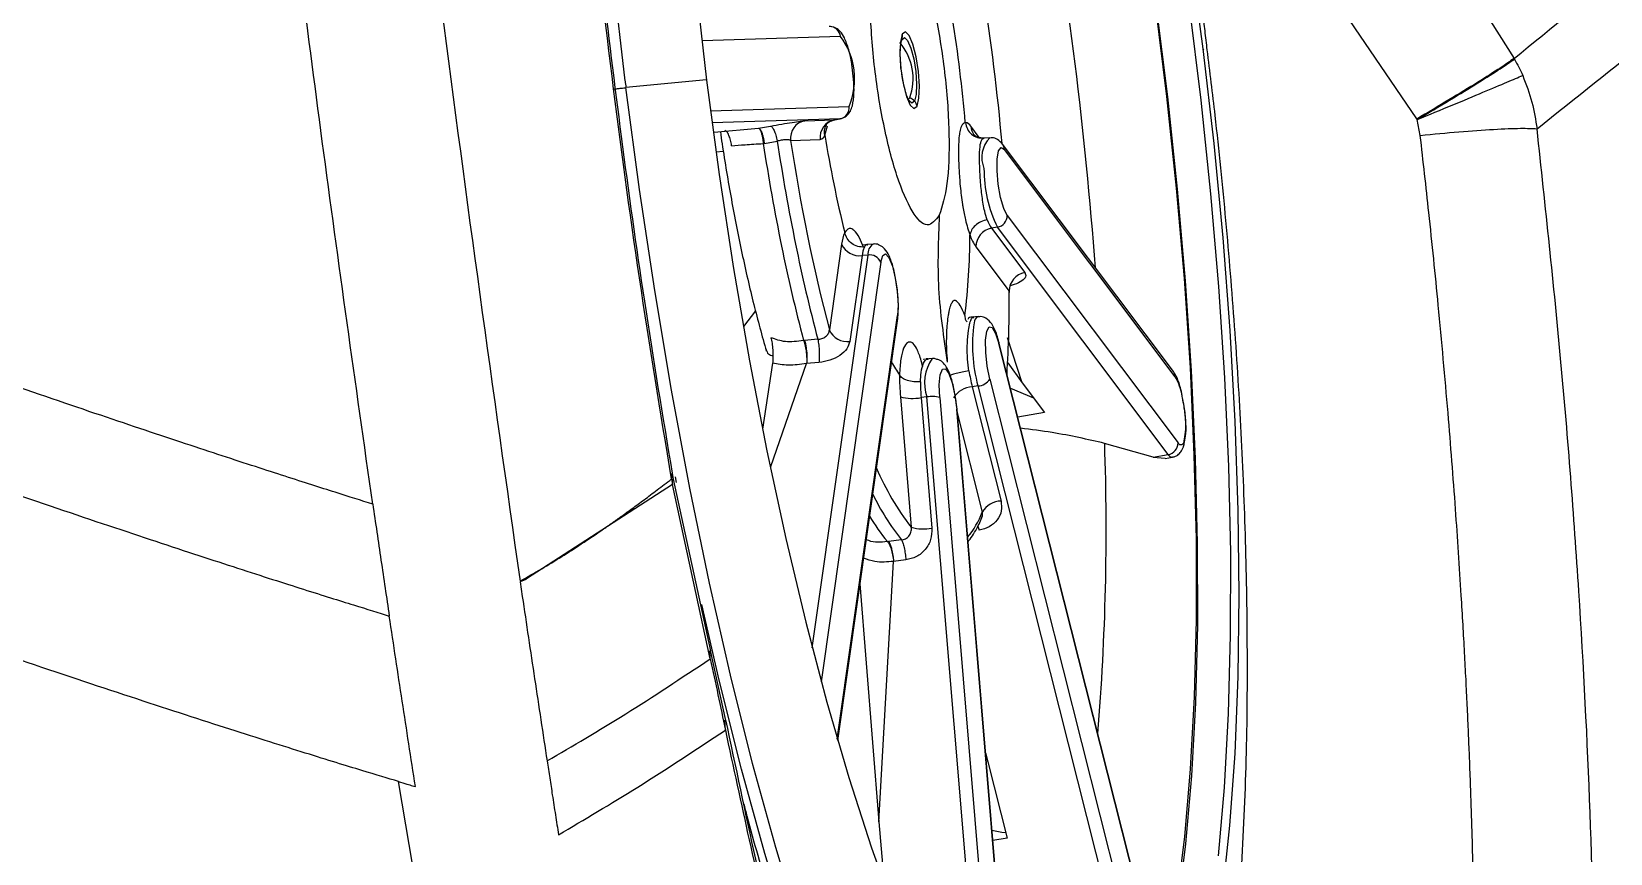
# Model space of a CAD drawing. Extents: x 943 to 1030, y 781 to 934.
# Drawn here: x 951.505 to 954.291, y 839.121 to 840.572 of the extents above; entities that cross this region are included whole.
import ezdxf

# ---------------------------------------------------------------- set-up
doc = ezdxf.new("R2010")
doc.units = 0
doc.header["$MEASUREMENT"] = 0
doc.layers.add('1', color=4, linetype='Continuous')

# ---------------------------------------------------------------- blocks, each defined once
blk = doc.blocks.new('AIRA')
at = {"layer": '1', "color": 3, "linetype": 'Continuous', "lineweight": 25}
for p, q in [((10.7739, 37.627), (10.9439, 37.3585)), ((10.6129, 37.4854), (10.7719, 37.2516)), ((9.7548, 37.3975), (9.5105, 37.3893)), ((10.3965, 37.373), (10.3951, 37.3753)), ((10.9439, 37.3585), (10.9444, 37.3575)), ((9.5187, 37.3205), (9.3763, 37.307)), ((9.8772, 37.2889), (9.8746, 37.2859)), ((9.5257, 37.2658), (9.77, 37.2739)), ((9.7543, 37.2521), (9.5285, 37.2446)), ((9.5319, 37.2283), (9.6101, 37.2353)), ((9.6101, 37.2353), (9.6315, 37.2392)), ((9.692, 37.2485), (9.7442, 37.2503)), ((9.7272, 37.2231), (9.7321, 37.2398)), ((9.7442, 37.2503), (9.7543, 37.2521)), ((9.7442, 37.2503), (9.7448, 37.2503)), ((9.7448, 37.2503), (9.7549, 37.2522)), ((9.7549, 37.2522), (9.7543, 37.2521)), ((10, 37.2191), (9.9852, 37.2388)), ((10.7726, 37.2506), (10.7719, 37.2516)), ((10.7783, 37.2227), (10.7726, 37.2506)), ((9.6206, 37.2084), (9.6187, 37.2082)), ((9.6206, 37.2084), (9.6433, 37.2125)), ((9.667, 37.2136), (9.7191, 37.2154)), ((10.0186, 37.2185), (10.0076, 37.2177)), ((10.3425, 36.8057), (10.041, 37.2071)), ((9.5354, 37.1934), (9.5481, 37.195)), ((10.3459, 36.7963), (10.0443, 37.1977)), ((10.0491, 37.0813), (10.3507, 36.6799)), ((10.0318, 37.0606), (10.0217, 37.0588)), ((10.0217, 37.0588), (10.0805, 36.9805)), ((10.3334, 36.6593), (10.0318, 37.0606)), ((9.705, 36.3184), (9.8035, 37.0115)), ((9.7569, 37.0307), (9.7353, 36.8792)), ((9.7932, 37.0106), (9.7716, 36.8591)), ((9.8035, 37.0115), (9.7932, 37.0106)), ((9.803, 37.0301), (9.7943, 37.0289)), ((9.8127, 37.0309), (9.8017, 37.0301)), ((9.994, 37.0257), (10.0528, 36.9475)), ((9.8262, 36.9989), (9.7209, 36.2581)), ((9.605, 36.9128), (9.5837, 36.8851)), ((9.7492, 36.157), (9.8555, 36.9049)), ((9.75, 36.1543), (9.856, 36.8997)), ((9.9983, 36.9028), (9.9873, 36.902)), ((9.6898, 36.8605), (9.6916, 36.8609)), ((9.7148, 36.8628), (9.6916, 36.8609)), ((10.2955, 35.8245), (10.0346, 36.8575)), ((10.2955, 35.8221), (10.0346, 36.8551)), ((10.0756, 36.786), (10.05, 36.8654)), ((9.635, 36.8205), (9.6175, 36.704)), ((9.6317, 36.638), (9.6952, 36.8199)), ((9.7168, 36.8218), (9.6952, 36.8199)), ((9.9024, 36.828), (9.9012, 36.8258)), ((9.9098, 36.8282), (9.9056, 36.8281)), ((9.917, 36.8287), (9.906, 36.8279)), ((10.0501, 36.8212), (10.0756, 36.786)), ((10.0183, 36.7926), (10.2792, 35.7595)), ((10.0756, 36.786), (10.1149, 36.7336)), ((9.8607, 36.7613), (9.8799, 36.5309)), ((9.9075, 36.761), (9.8971, 36.7598)), ((9.8971, 36.7598), (9.9163, 36.5294)), ((10.0057, 35.5797), (9.9075, 36.761)), ((9.9302, 36.76), (10.0284, 35.5787)), ((9.9977, 36.7804), (9.9874, 36.7788)), ((9.9874, 36.7788), (10.0383, 36.5773)), ((10.2586, 35.7474), (9.9977, 36.7804)), ((10.0551, 36.7765), (10.0954, 36.7595)), ((10.0582, 35.5582), (9.96, 36.7395)), ((10.0588, 35.5574), (9.9606, 36.7387)), ((9.9611, 36.7328), (10.0053, 36.5578)), ((10.1149, 36.7336), (10.0681, 36.725)), ((10.3068, 36.6545), (10.2212, 36.679)), ((10.3068, 36.6545), (10.3334, 36.6593)), ((10.3068, 36.6545), (10.3282, 36.653)), ((10.3283, 36.6524), (10.3408, 36.6546)), ((9.4567, 36.6261), (9.4567, 36.6162)), ((9.4587, 36.6182), (9.4567, 36.619)), ((9.4603, 36.616), (9.4584, 36.6263)), ((9.4655, 36.6099), (9.4635, 36.6201)), ((9.4586, 36.6067), (9.201, 36.4397)), ((9.4567, 36.6162), (9.4586, 36.6067)), ((9.4586, 36.6067), (9.4587, 36.6156)), ((9.5248, 36.2985), (9.4586, 36.6067)), ((9.5258, 36.3129), (9.4603, 36.616)), ((9.8628, 36.5086), (9.8396, 36.506)), ((9.9974, 36.5328), (9.9995, 36.5258)), ((9.8378, 36.5058), (9.8396, 36.506)), ((9.8229, 36.0108), (9.8487, 36.4708)), ((9.8703, 36.4733), (9.8487, 36.4708)), ((9.1895, 36.4345), (9.1914, 36.4218)), ((9.7893, 36.4311), (9.8229, 36.0108)), ((9.1914, 36.4218), (9.1933, 36.409)), ((9.5248, 36.2985), (9.5244, 36.3126)), ((9.5526, 36.1897), (9.5256, 36.3136)), ((9.5517, 36.1728), (9.551, 36.1902)), ((10.011, 36.1327), (10.0148, 36.1171)), ((10.0148, 36.1171), (10.0489, 35.9823)), ((9.1936, 34.7827), (8.9748, 36.0821)), ((9.8229, 36.0108), (9.8319, 35.9019)), ((10.0223, 35.9963), (10.04, 35.993)), ((10.0489, 35.9823), (10.0238, 35.9781)), ((10.04, 35.993), (10.0464, 35.9921))]:
    blk.add_line(p, q, dxfattribs=at)
at = {"layer": '1', "color": 3, "linetype": 'Continuous', "lineweight": 25, "flags": 128}
for points in [[(9.3748, 37.3187), (9.3543, 37.4986), (9.3371, 37.6775), (9.3232, 37.8544), (9.3128, 38.0281), (9.3059, 38.1975), (9.3026, 38.3617), (9.3028, 38.5196), (9.3067, 38.6702), (9.3141, 38.8126), (9.3251, 38.946), (9.3395, 39.0695), (9.3572, 39.1824), (9.3783, 39.284), (9.4024, 39.3736), (9.4296, 39.4507), (9.4405, 39.4764)], [(9.6969, 39.3156), (9.6753, 39.3079), (9.6402, 39.2831), (9.6074, 39.2436), (9.5774, 39.1896), (9.5502, 39.1217), (9.5262, 39.0402), (9.5054, 38.9458), (9.488, 38.8393), (9.4743, 38.7214), (9.4642, 38.5931), (9.4578, 38.4553), (9.4552, 38.3091), (9.4565, 38.1555), (9.4616, 37.9959), (9.4704, 37.8312), (9.483, 37.6629), (9.4991, 37.4922), (9.5187, 37.3204)], [(10.422, 35.9507), (10.4327, 36.0718), (10.4399, 36.202), (10.4436, 36.3405), (10.4438, 36.4862), (10.4403, 36.638), (10.4333, 36.7949), (10.4228, 36.9558), (10.4089, 37.1195), (10.3916, 37.2848), (10.3711, 37.4506)], [(10.3951, 37.3753), (10.3722, 37.5469), (10.346, 37.7169), (10.3169, 37.8842), (10.2851, 38.0474), (10.2508, 38.2052), (10.2142, 38.3566), (10.1757, 38.5002), (10.1355, 38.6351), (10.094, 38.7602), (10.0514, 38.8746), (10.0081, 38.9773), (9.9644, 39.0676), (9.9206, 39.1448), (9.8771, 39.2084), (9.8343, 39.2578), (9.7923, 39.2927), (9.7517, 39.3127), (9.7258, 39.3178)], [(10.3118, 37.4541), (10.3322, 37.2907), (10.3494, 37.1276), (10.3634, 36.966), (10.374, 36.8072), (10.3811, 36.6522), (10.3847, 36.5021), (10.3848, 36.3581), (10.3814, 36.2211), (10.3744, 36.0922), (10.364, 35.9723), (10.3502, 35.8623)], [(9.9746, 38.8532), (9.9782, 38.8446), (10.0185, 38.7397), (10.058, 38.6247), (10.0963, 38.5004), (10.1331, 38.3678), (10.1683, 38.2278), (10.2015, 38.0813), (10.2325, 37.9296), (10.2611, 37.7736), (10.2871, 37.6144), (10.3103, 37.4533), (10.3305, 37.2914), (10.3476, 37.1298), (10.3614, 36.9698), (10.3719, 36.8124), (10.3789, 36.6588), (10.3825, 36.5102), (10.3826, 36.3675), (10.3792, 36.2318), (10.3723, 36.1041), (10.362, 35.9853), (10.3484, 35.8763), (10.3316, 35.7785)], [(9.864, 37.4011), (9.8607, 37.3872), (9.8598, 37.3658), (9.8615, 37.3401), (9.8656, 37.3141), (9.8715, 37.2916), (9.8781, 37.2762), (9.8846, 37.2701), (9.89, 37.2743)], [(9.89, 37.2743), (9.8933, 37.2881), (9.8942, 37.3096), (9.8925, 37.3352), (9.8884, 37.3613), (9.8825, 37.3838), (9.8759, 37.3992), (9.8694, 37.4053), (9.864, 37.4011)], [(9.8634, 37.3916), (9.8679, 37.3952), (9.8735, 37.39), (9.8792, 37.3768), (9.8842, 37.3576), (9.8877, 37.3353), (9.8892, 37.3133), (9.8884, 37.295), (9.8855, 37.2831)], [(10.2354, 35.3863), (10.255, 35.3974), (10.2882, 35.4279), (10.3189, 35.4723), (10.3471, 35.5302), (10.3724, 35.6012), (10.3948, 35.6848), (10.414, 35.7803), (10.4299, 35.8872), (10.4424, 36.0046), (10.4514, 36.1316), (10.4568, 36.2674), (10.4587, 36.4111), (10.4569, 36.5614), (10.4515, 36.7174), (10.4426, 36.878), (10.4301, 37.0419), (10.4143, 37.2081), (10.3951, 37.3753)], [(9.5187, 37.3204), (9.541, 37.1535), (9.5663, 36.9879), (9.5945, 36.8249), (9.6252, 36.6657), (9.6583, 36.5114), (9.6936, 36.3632), (9.7307, 36.222), (9.7695, 36.089), (9.8097, 35.965), (9.8509, 35.851), (9.8929, 35.7477), (9.9353, 35.656), (9.9779, 35.5765), (10.0203, 35.5097), (10.0623, 35.4562), (10.1035, 35.4164), (10.1437, 35.3904), (10.1825, 35.3785), (10.2092, 35.3787)], [(10.0462, 35.0978), (10.0435, 35.1002), (9.9989, 35.147), (9.9536, 35.2073), (9.9079, 35.2807), (9.862, 35.3667), (9.8163, 35.4648), (9.7711, 35.5745), (9.7265, 35.695), (9.683, 35.8256), (9.6407, 35.9655), (9.5999, 36.1139), (9.5609, 36.2698), (9.5239, 36.4322), (9.4891, 36.6002), (9.4567, 36.7728), (9.427, 36.9488), (9.4002, 37.1273), (9.3763, 37.307)], [(9.8855, 37.2831), (9.881, 37.2795), (9.8765, 37.2831)], [(10.0491, 37.0813), (10.043, 37.0937), (10.0374, 37.113), (10.0333, 37.1364), (10.0312, 37.1602), (10.0314, 37.1809), (10.034, 37.1953), (10.0386, 37.2012), (10.0443, 37.1977)], [(9.8262, 36.9989), (9.8295, 37.0107), (9.8345, 37.0135), (9.8405, 37.0069), (9.8465, 36.9919), (9.8517, 36.9709), (9.8552, 36.947), (9.8566, 36.9238), (9.8555, 36.9049)], [(9.856, 36.8997), (9.8561, 36.902), (9.8555, 36.9049)], [(10.0183, 36.7926), (10.0138, 36.8153), (10.0112, 36.8394), (10.0109, 36.8611), (10.013, 36.8771), (10.0171, 36.885), (10.0227, 36.8836), (10.0288, 36.8731), (10.0346, 36.8551)], [(10.0346, 36.8575), (10.0347, 36.857), (10.0346, 36.8551)], [(9.9302, 36.76), (9.9294, 36.7826), (9.931, 36.8001), (9.9347, 36.81), (9.9401, 36.8107), (9.9461, 36.8021), (9.9521, 36.7856), (9.9569, 36.7636), (9.96, 36.7395)], [(9.9606, 36.7387), (9.9606, 36.7388), (9.96, 36.7395)], [(10.048, 35.0665), (10.0265, 35.0843), (9.9816, 35.1314), (9.9361, 35.1921), (9.8901, 35.2659), (9.844, 35.3524), (9.798, 35.4512), (9.7525, 35.5615), (9.7077, 35.6828), (9.6638, 35.8142), (9.6213, 35.9549), (9.5802, 36.1042), (9.541, 36.261), (9.5103, 36.3947)]]:
    blk.add_lwpolyline(points, dxfattribs=at)
at = {"layer": '1', "color": 3, "linetype": 'Continuous', "lineweight": 25}
for centre, radius, start, end in [((2.6057, 36.4127), 7.6211, 4.33557, 9.77771), ((6.2521, 36.8765), 3.8025, 5.0031, 9.1128), ((7.4114, 37.024), 2.5734, 4.9316, 9.0479), ((9.7356, 37.3953), 0.0194, 6.3063, 91.2759), ((9.8471, 37.3976), 0.0173, 339.9857, 11.799), ((9.6554, 37.3226), 0.1245, 336.9985, 36.981), ((9.7847, 37.3227), 0.0984, 339.9363, 40.4753), ((19.7744, 38.597), 10.4779, 187.00769, 187.07215), ((9.8696, 37.2692), 0.0211, 41.1963, 69.0487), ((9.7506, 37.2713), 0.0196, 281.0465, 7.5905), ((9.871, 37.2703), 0.0194, 11.8564, 41.3591), ((9.698, 37.2178), 0.0313, 101.0465, 187.5905), ((9.7502, 37.2195), 0.0313, 101.0465, 187.5905), ((9.9743, 37.2329), 0.0124, 28.2085, 85.1198), ((10.0119, 37.2397), 0.0268, 182.0551, 216.7108), ((13.2264, 37.7557), 3.649, 188.6293, 191.5148), ((13.2525, 37.7591), 3.6503, 188.6127, 191.5144), ((12.8669, 37.6935), 3.2357, 188.5282, 194.5762), ((9.7168, 37.2259), 0.0108, 282.508, 345.0844), ((11.8998, 37.5777), 2.2013, 189.2677, 193.8367), ((10.0544, 37.1836), 0.05, 135.7779, 202.5713), ((10.0276, 37.1971), 0.0167, 2.0546, 36.7969), ((10.2445, 37.1636), 0.2363, 179.7971, 205.8341), ((10.074, 37.0948), 0.0636, 199.3953, 214.5002), ((10.0284, 37.0811), 0.0208, 279.6664, 0.5271), ((9.8249, 37.0235), 0.0684, 156.0586, 173.935), ((8.8271, 37.0497), 1.1564, 352.8078, 359.8338), ((10.0664, 37.0755), 0.0878, 199.3948, 214.5001), ((10.0272, 37.026), 0.0333, 99.6664, 180.5271), ((12.5454, 37.6151), 2.9536, 191.479, 194.8016), ((12.5676, 37.6177), 2.951, 191.478, 194.8221), ((9.7883, 37.0446), 0.0344, 203.9627, 278.1048), ((9.8424, 37.0054), 0.0495, 156.0602, 173.9346), ((9.8225, 37.0144), 0.0192, 120.7239, 188.6573), ((9.8065, 36.9902), 0.0215, 23.9627, 98.1048), ((10.086, 36.9478), 0.0333, 99.6664, 180.5271), ((7.8742, 36.9314), 2.1786, 356.5653, 0.4228), ((10.0026, 36.8917), 0.0119, 111.3511, 180.4038), ((9.7668, 36.8931), 0.0344, 203.9627, 278.1048), ((10.2622, 36.8528), 0.2743, 171.8627, 195.3089), ((10.0732, 36.9538), 0.2636, 209.9856, 215.7156), ((9.9771, 36.7858), 0.0739, 144.4678, 199.6117), ((10.2741, 36.7968), 0.4149, 179.5723, 184.9111), ((10.1964, 36.7855), 0.3003, 179.5736, 184.911), ((10.2968, 36.856), 0.3189, 188.8728, 194.0006), ((9.9966, 36.8058), 0.0254, 272.425, 328.6861), ((10.3291, 36.7957), 0.0167, 2.0551, 36.7108), ((10.2596, 36.7461), 0.0998, 9.1545, 30.2141), ((9.8822, 36.8381), 0.0797, 254.4071, 280.8182), ((9.9168, 36.712), 0.0498, 74.4071, 100.8182), ((9.9891, 36.7382), 0.0406, 92.425, 148.6861), ((5.8413, 36.5268), 4.3826, 355.2886, 1.9905), ((10.3299, 36.6797), 0.0208, 279.6664, 0.5271), ((10.3557, 36.6826), 0.00573, 207.3309, 10.9866), ((10.3408, 36.663), 0.00833, 206.352, 269.4976), ((10.2587, 36.8244), 0.4792, 203.2354, 217.7637), ((10.1995, 36.7773), 0.4308, 205.862, 218.596), ((10.04, 36.5367), 0.0406, 92.425, 148.6861), ((10.0963, 36.7195), 0.3355, 210.1826, 219.5739), ((9.8592, 36.613), 0.1561, 320.2952, 339.2986), ((9.9013, 36.6077), 0.0797, 254.4071, 280.8182)]:
    blk.add_arc(centre, radius, start, end, dxfattribs=at)
for points, knots in [([(9.1925, 46.6106), (9.1401, 46.274), (9.0354, 45.6008), (8.9206, 44.5851), (8.8368, 43.5666), (8.7863, 42.5458), (8.769, 41.5239), (8.7886, 40.5021), (8.8442, 39.4816), (8.9321, 38.4634), (9.0461, 37.4478), (9.1416, 36.7732), (9.1893, 36.4359)], [0, 0, 0, 0, 0.1, 0.199999, 0.299999, 0.4, 0.499999, 0.599997, 0.699995, 0.799993, 0.899996, 1, 1, 1, 1]), ([(8.9294, 36.5718), (8.899, 36.7851), (8.8392, 37.2061), (8.7617, 37.8308), (8.6951, 38.4398), (8.6383, 39.0529), (8.5921, 39.6718), (8.5578, 40.2979), (8.5371, 40.913), (8.5303, 41.5142), (8.5362, 42.1133), (8.5536, 42.7222), (8.5843, 43.3555), (8.6284, 43.9927), (8.6852, 44.6249), (8.7536, 45.2433), (8.8332, 45.8596), (8.8967, 46.2686), (8.9284, 46.473)], [0, 0, 0, 0, 0.064999, 0.128309, 0.18993, 0.249863, 0.314092, 0.377158, 0.439063, 0.4998, 0.558558, 0.619822, 0.683591, 0.749862, 0.812527, 0.875106, 0.937597, 1, 1, 1, 1]), ([(9.4567, 36.6162), (9.4373, 36.7342), (9.3986, 36.9692), (9.3504, 37.3273), (9.3101, 37.6855), (9.2791, 38.041), (9.2576, 38.3896), (9.2458, 38.7277), (9.2438, 39.0527), (9.2514, 39.3607), (9.2684, 39.6484), (9.2944, 39.9134), (9.3287, 40.1527), (9.3707, 40.3634), (9.4196, 40.5435), (9.4747, 40.6909), (9.5351, 40.8039), (9.5998, 40.8809), (9.6683, 40.9214), (9.7396, 40.9248), (9.8129, 40.8911), (9.8879, 40.8208), (9.9638, 40.7147), (10.0402, 40.5742), (10.1165, 40.401), (10.1925, 40.1967), (10.2676, 39.9639), (10.3413, 39.7049), (10.4133, 39.4222), (10.4827, 39.1187), (10.5491, 38.7981), (10.6118, 38.4622), (10.6706, 38.1142), (10.7055, 37.8757), (10.7229, 37.7565)], [0, 0, 0, 0, 0.031312, 0.062366, 0.093473, 0.124853, 0.156015, 0.187092, 0.218397, 0.249674, 0.280756, 0.311958, 0.343372, 0.374532, 0.405695, 0.437143, 0.468426, 0.499593, 0.530971, 0.562372, 0.593548, 0.624825, 0.656268, 0.687438, 0.718614, 0.750021, 0.781197, 0.812291, 0.843613, 0.874859, 0.905927, 0.937133, 0.96857, 1, 1, 1, 1]), ([(9.4584, 36.6263), (9.4416, 36.7273), (9.4091, 36.9239), (9.3683, 37.2156), (9.3344, 37.4931), (9.3045, 37.783), (9.2801, 38.079), (9.2626, 38.3736), (9.2522, 38.6512), (9.2485, 38.9085), (9.2508, 39.1433), (9.2573, 39.3445), (9.2667, 39.5187), (9.2783, 39.6704), (9.2912, 39.803), (9.3061, 39.9277), (9.324, 40.0527), (9.3468, 40.1834), (9.3761, 40.3191), (9.4095, 40.441), (9.4386, 40.523), (9.4599, 40.5731), (9.4741, 40.6034), (9.4884, 40.6307), (9.5005, 40.6514), (9.5051, 40.6561), (9.5076, 40.6586)], [0, 0, 0, 0, 0.053484, 0.104052, 0.152088, 0.197885, 0.255385, 0.308026, 0.356147, 0.408327, 0.454396, 0.495285, 0.532811, 0.567136, 0.598352, 0.627458, 0.660849, 0.699396, 0.742636, 0.794213, 0.840462, 0.85947, 0.884872, 0.916814, 0.955187, 1, 1, 1, 1]), ([(10.4023, 37.3737), (10.401, 37.3849), (10.3925, 37.4576), (10.3735, 37.5917), (10.345, 37.7751), (10.3126, 37.9577), (10.2767, 38.1395), (10.2366, 38.3212), (10.1919, 38.5035), (10.1425, 38.6865), (10.1052, 38.806), (10.0863, 38.8664)], [0, 0, 0, 0, 0.021402, 0.138201, 0.255244, 0.373031, 0.492217, 0.613594, 0.738193, 0.867458, 1, 1, 1, 1]), ([(10.9439, 37.3585), (11.0103, 37.4126), (11.1415, 37.5197), (11.2808, 37.6374), (11.3496, 37.6955)], [0, 0, 0, 0, 0.506078, 1, 1, 1, 1]), ([(8.9748, 36.0821), (8.9556, 36.0878), (8.9173, 36.0994), (8.8153, 36.1307), (8.6825, 36.1726), (8.5176, 36.226), (8.324, 36.2905), (8.1041, 36.3658), (7.8609, 36.4515), (7.5974, 36.5473), (7.3163, 36.6525), (7.0205, 36.7665), (6.7126, 36.8887), (6.3597, 37.0326), (5.9607, 37.2005), (5.5177, 37.3949), (5.2206, 37.5334), (5.0721, 37.6027)], [0, 0, 0, 0, 0.062495, 0.124991, 0.187487, 0.249984, 0.312482, 0.374982, 0.437483, 0.499985, 0.562489, 0.624993, 0.687499, 0.750006, 0.833336, 0.916667, 1, 1, 1, 1]), ([(8.9294, 36.5718), (8.9087, 36.5783), (8.8673, 36.5913), (8.7783, 36.6197), (8.6679, 36.6556), (8.5321, 36.7004), (8.3688, 36.7557), (8.1902, 36.8177), (8.0019, 36.8847), (7.8104, 36.9543), (7.5956, 37.0338), (7.3569, 37.1243), (7.0954, 37.226), (6.8151, 37.338), (6.5223, 37.4576), (6.3241, 37.5416), (6.2249, 37.5836)], [0, 0, 0, 0, 0.083362, 0.166723, 0.250081, 0.333439, 0.416784, 0.500124, 0.562633, 0.625136, 0.687631, 0.750115, 0.812589, 0.875057, 0.937525, 1, 1, 1, 1]), ([(10.9844, 37.2344), (11.052, 37.2882), (11.1855, 37.3944), (11.3274, 37.5107), (11.3973, 37.5681)], [0, 0, 0, 0, 0.506689, 1, 1, 1, 1]), ([(9.7755, 37.3431), (9.7753, 37.3451), (9.7741, 37.3561), (9.7694, 37.3753), (9.7629, 37.3938), (9.7561, 37.4051), (9.7475, 37.4124), (9.7399, 37.4147), (9.7359, 37.4147), (9.7351, 37.4147)], [0, 0, 0, 0, 0.055093, 0.302805, 0.56297, 0.751064, 0.869941, 0.975957, 1, 1, 1, 1]), ([(6.2494, 37.3776), (6.3459, 37.3371), (6.539, 37.256), (6.8215, 37.1413), (7.0922, 37.0339), (7.3468, 36.9355), (7.5823, 36.8466), (7.7979, 36.7671), (7.9934, 36.6965), (8.1888, 36.6275), (8.3771, 36.5627), (8.5512, 36.5043), (8.6957, 36.4571), (8.8113, 36.4201), (8.9004, 36.3922), (8.9392, 36.3803), (8.9586, 36.3743)], [0, 0, 0, 0, 0.062484, 0.124964, 0.187444, 0.249929, 0.31242, 0.374917, 0.43742, 0.499928, 0.583261, 0.666599, 0.749946, 0.833293, 0.916642, 1, 1, 1, 1]), ([(9.8634, 37.3308), (9.8631, 37.3327), (9.8615, 37.3419), (9.8603, 37.3589), (9.8604, 37.3765), (9.8616, 37.3866), (9.8627, 37.39), (9.8627, 37.3901), (9.8627, 37.3901)], [0, 0, 0, 0, 0.072945, 0.347183, 0.618922, 0.818329, 0.959105, 1, 1, 1, 1]), ([(10.4624, 35.9111), (10.4656, 35.9765), (10.4722, 36.1076), (10.4739, 36.3066), (10.4708, 36.5033), (10.4631, 36.6953), (10.4514, 36.8843), (10.4358, 37.0716), (10.4195, 37.2346), (10.407, 37.3351), (10.4022, 37.3737)], [0, 0, 0, 0, 0.142721, 0.286039, 0.42127, 0.551118, 0.677378, 0.801276, 0.923707, 1, 1, 1, 1]), ([(9.7516, 37.2518), (9.7549, 37.2524), (9.7612, 37.2534), (9.7683, 37.2592), (9.7732, 37.2665), (9.7771, 37.2778), (9.7791, 37.2953), (9.7787, 37.3198), (9.7765, 37.3359), (9.7755, 37.3431)], [0, 0, 0, 0, 0.091704, 0.173975, 0.259535, 0.37973, 0.614563, 0.826775, 1, 1, 1, 1]), ([(10.9439, 37.3585), (10.9366, 37.3533), (10.9217, 37.3428), (10.8812, 37.3171), (10.8308, 37.2863), (10.7914, 37.263), (10.772, 37.2515)], [0, 0, 0, 0, 0.245737, 0.5, 0.754263, 1, 1, 1, 1]), ([(10.7726, 37.2506), (10.7923, 37.2622), (10.8317, 37.2855), (10.8818, 37.3162), (10.9221, 37.3418), (10.937, 37.3523), (10.9444, 37.3575)], [0, 0, 0, 0, 0.249844, 0.500213, 0.750589, 1, 1, 1, 1]), ([(10.9444, 37.3575), (10.9471, 37.3528), (10.9524, 37.3433), (10.9568, 37.3335), (10.9591, 37.3285)], [0, 0, 0, 0, 0.500001, 1, 1, 1, 1]), ([(9.8762, 37.2835), (9.876, 37.2838), (9.8755, 37.2845), (9.873, 37.2896), (9.8696, 37.2997), (9.8659, 37.3141), (9.8642, 37.3256), (9.8634, 37.3308)], [0, 0, 0, 0, 0.106711, 0.272111, 0.496481, 0.774784, 1, 1, 1, 1]), ([(10.7726, 37.2506), (10.7938, 37.2593), (10.8362, 37.2768), (10.8905, 37.2994), (10.9344, 37.3179), (10.9509, 37.325), (10.9591, 37.3285)], [0, 0, 0, 0, 0.24987, 0.500255, 0.750639, 1, 1, 1, 1]), ([(10.9591, 37.3285), (10.9651, 37.313), (10.9768, 37.2825), (10.9819, 37.2502), (10.9844, 37.2344)], [0, 0, 0, 0, 0.510956, 1, 1, 1, 1]), ([(9.8762, 37.2834), (9.8763, 37.2834), (9.8764, 37.2833), (9.8763, 37.2834), (9.8762, 37.2835)], [0, 0, 0, 0, 0.5423852, 1, 1, 1, 1]), ([(9.5628, 37.2044), (9.5625, 37.2061), (9.562, 37.2096), (9.5604, 37.2162), (9.5579, 37.2236), (9.5544, 37.23), (9.5522, 37.2307), (9.551, 37.2311)], [0, 0, 0, 0, 0.102727, 0.208998, 0.439701, 0.702649, 1, 1, 1, 1]), ([(9.5517, 36.1728), (9.5796, 36.0433), (9.6352, 35.7852), (9.728, 35.4239), (9.8257, 35.0876), (9.9278, 34.7815), (10.0328, 34.5096), (10.1391, 34.2757), (10.2455, 34.0828), (10.3506, 33.9335), (10.4531, 33.8299), (10.5518, 33.7731), (10.6455, 33.7643), (10.733, 33.8033), (10.813, 33.8895), (10.8846, 34.022), (10.9467, 34.1992), (10.9985, 34.4176), (11.039, 34.6758), (11.0675, 34.9696), (11.0841, 35.2952), (11.0883, 35.6481), (11.0802, 36.0235), (11.0599, 36.4164), (11.0289, 36.8214), (10.9992, 37.0967), (10.9844, 37.2344)], [0, 0, 0, 0, 0.041918, 0.083555, 0.125087, 0.166849, 0.208535, 0.250098, 0.291827, 0.333521, 0.375107, 0.416819, 0.458521, 0.500124, 0.54182, 0.583519, 0.625153, 0.666897, 0.708426, 0.750188, 0.791792, 0.833475, 0.875197, 0.916725, 0.958348, 1, 1, 1, 1]), ([(9.6101, 37.2353), (9.611, 37.235), (9.6129, 37.2344), (9.6156, 37.2291), (9.6177, 37.2224), (9.6193, 37.2158), (9.6202, 37.211), (9.6206, 37.2084)], [0, 0, 0, 0, 0.222795, 0.500627, 0.676874, 0.820165, 1, 1, 1, 1]), ([(9.6101, 37.2353), (9.6105, 37.2353), (9.6112, 37.2351), (9.6119, 37.2343), (9.6126, 37.2334), (9.6137, 37.2316), (9.6145, 37.2294), (9.6151, 37.2277), (9.6151, 37.2277), (9.6151, 37.2277), (9.6151, 37.2276), (9.6152, 37.2273), (9.6156, 37.2261), (9.6164, 37.223), (9.6177, 37.217), (9.6183, 37.2115), (9.6187, 37.2082)], [0, 0, 0, 0, 0.118149, 0.196622, 0.242137, 0.333387, 0.500734, 0.500766, 0.500859, 0.501227, 0.502698, 0.508571, 0.532046, 0.625841, 0.781932, 1, 1, 1, 1]), ([(9.6315, 37.2392), (9.6381, 37.2404), (9.6513, 37.2427), (9.6702, 37.2458), (9.6853, 37.248), (9.6898, 37.2483), (9.692, 37.2485)], [0, 0, 0, 0, 0.249137, 0.498767, 0.748535, 1, 1, 1, 1]), ([(9.7272, 37.2231), (9.7268, 37.2269), (9.726, 37.2336), (9.7291, 37.2394), (9.7304, 37.242)], [0, 0, 0, 0, 0.564293, 1, 1, 1, 1]), ([(9.729, 37.24), (9.7291, 37.2403), (9.7294, 37.241), (9.7345, 37.2472), (9.7415, 37.2491), (9.7452, 37.25)], [0, 0, 0, 0, 0.313632, 0.640291, 1, 1, 1, 1]), ([(9.9753, 37.2453), (9.9728, 37.2439), (9.9687, 37.2417), (9.966, 37.2317), (9.965, 37.2255), (9.9638, 37.217), (9.9629, 37.2003), (9.9633, 37.1787), (9.9643, 37.1577), (9.9658, 37.1357), (9.9681, 37.1153), (9.9698, 37.104), (9.9702, 37.1011), (9.9719, 37.0905), (9.9758, 37.0697), (9.9807, 37.055), (9.9835, 37.0463)], [0, 0, 0, 0, 0.13655, 0.223291, 0.248964, 0.262933, 0.384358, 0.504852, 0.525346, 0.625313, 0.744188, 0.745152, 0.753405, 0.77694, 0.867174, 1, 1, 1, 1]), ([(10.7783, 37.2227), (10.8015, 37.2249), (10.8488, 37.2295), (10.9097, 37.2337), (10.9583, 37.2357), (10.9758, 37.2349), (10.9844, 37.2345)], [0, 0, 0, 0, 0.245402, 0.5, 0.754598, 1, 1, 1, 1]), ([(9.5429, 37.2293), (9.5439, 37.2221), (9.5497, 37.1818), (9.562, 37.1093), (9.5807, 37.0142), (9.6013, 36.9239), (9.6165, 36.869), (9.624, 36.8419)], [0, 0, 0, 0, 0.0514957, 0.2895378, 0.5279666, 0.7670062, 1, 1, 1, 1]), ([(9.5628, 37.2044), (9.5702, 37.205), (9.5852, 37.2062), (9.6075, 37.2076), (9.6187, 37.2082)], [0, 0, 0, 0, 0.4942727, 1, 1, 1, 1]), ([(9.667, 37.2136), (9.6665, 37.2139), (9.6657, 37.2144), (9.6635, 37.2148), (9.6608, 37.215), (9.6577, 37.2149), (9.6542, 37.2146), (9.6493, 37.2139), (9.6457, 37.213), (9.6433, 37.2125)], [0, 0, 0, 0, 0.136421, 0.268798, 0.397483, 0.522877, 0.645429, 0.765635, 1, 1, 1, 1]), ([(10.0094, 37.2179), (10.005, 37.218), (9.997, 37.2184), (9.9909, 37.2232), (9.9908, 37.2234), (9.9907, 37.2235)], [0, 0, 0, 0, 0.418117, 0.756608, 1, 1, 1, 1]), ([(10.0009, 37.1637), (10.0007, 37.1701), (10.0001, 37.1851), (10.0009, 37.2036), (10.0035, 37.2155), (10.0068, 37.2171), (10.0081, 37.2177)], [0, 0, 0, 0, 0.213316, 0.499971, 0.789786, 1, 1, 1, 1]), ([(10.041, 37.2071), (10.0384, 37.2101), (10.034, 37.2151), (10.0247, 37.219), (10.02, 37.2182), (10.0187, 37.218)], [0, 0, 0, 0, 0.5069226, 0.8676386, 1, 1, 1, 1]), ([(10.3884, 33.9884), (10.3894, 33.9881), (10.3976, 33.9856), (10.4273, 33.9808), (10.4791, 33.9834), (10.5414, 34.0146), (10.598, 34.0705), (10.6452, 34.1414), (10.6842, 34.2209), (10.7161, 34.3036), (10.7399, 34.3794), (10.7577, 34.4451), (10.771, 34.5001), (10.7823, 34.5516), (10.7917, 34.5988), (10.7995, 34.641), (10.8058, 34.6776), (10.8123, 34.7182), (10.8198, 34.7687), (10.8287, 34.8355), (10.8379, 34.9143), (10.847, 35.0062), (10.8548, 35.1011), (10.861, 35.1961), (10.8658, 35.2877), (10.8697, 35.3851), (10.8724, 35.4832), (10.8737, 35.5661), (10.8744, 35.6483), (10.8744, 35.7314), (10.8733, 35.8376), (10.871, 35.9569), (10.8678, 36.0581), (10.8649, 36.1331), (10.8632, 36.1742), (10.8612, 36.2174), (10.859, 36.2627), (10.8565, 36.31), (10.8538, 36.3594), (10.8488, 36.4435), (10.8405, 36.5677), (10.8271, 36.7386), (10.8113, 36.9134), (10.7947, 37.0771), (10.7834, 37.1772), (10.7783, 37.2227)], [0, 0, 0, 0, 0.002401, 0.019978, 0.073025, 0.132991, 0.18651, 0.234954, 0.278321, 0.316612, 0.349826, 0.371595, 0.391271, 0.408855, 0.424347, 0.437747, 0.449054, 0.45827, 0.474678, 0.493725, 0.515412, 0.539737, 0.566699, 0.587844, 0.60974, 0.632386, 0.655781, 0.676405, 0.687354, 0.709543, 0.72982, 0.754483, 0.78353, 0.791377, 0.799588, 0.808162, 0.8171, 0.826401, 0.836065, 0.846092, 0.875538, 0.907916, 0.943845, 0.97454, 1, 1, 1, 1]), ([(10.0141, 37.0737), (10.0125, 37.0786), (10.0087, 37.0902), (10.0046, 37.1145), (10.002, 37.141), (10.0012, 37.1569), (10.0009, 37.1637)], [0, 0, 0, 0, 0.210244, 0.499872, 0.786861, 1, 1, 1, 1]), ([(9.9293, 37.0817), (9.9276, 37.0385), (9.924, 36.9522), (9.937, 36.8657), (9.9435, 36.8225)], [0, 0, 0, 0, 0.499842, 1, 1, 1, 1]), ([(9.7954, 37.025), (9.7932, 37.0309), (9.7881, 37.0444), (9.7823, 37.0518), (9.7789, 37.0548), (9.7781, 37.0555), (9.7749, 37.0578), (9.7688, 37.0596), (9.7648, 37.0543), (9.7624, 37.0512)], [0, 0, 0, 0, 0.199324, 0.453993, 0.456565, 0.475345, 0.526245, 0.717135, 1, 1, 1, 1]), ([(9.7971, 37.0254), (9.7984, 37.0277), (9.8001, 37.0306), (9.8026, 37.0296), (9.8031, 37.0294)], [0, 0, 0, 0, 0.7822877, 1, 1, 1, 1]), ([(9.856, 36.8997), (9.8564, 36.9036), (9.8575, 36.9143), (9.8571, 36.9363), (9.8539, 36.964), (9.8483, 36.9903), (9.8416, 37.0095), (9.8347, 37.0214), (9.8255, 37.0286), (9.8176, 37.0316), (9.8135, 37.0307), (9.8127, 37.0305)], [0, 0, 0, 0, 0.0890397, 0.2411396, 0.3997202, 0.5534901, 0.7141529, 0.8408735, 0.9175557, 0.9841714, 1, 1, 1, 1]), ([(10.0805, 36.9805), (10.0814, 36.9781), (10.0833, 36.9734), (10.076, 36.9657), (10.0656, 36.96), (10.0569, 36.958), (10.0544, 36.9574)], [0, 0, 0, 0, 0.29531, 0.589175, 0.88146, 1, 1, 1, 1]), ([(9.9744, 36.9049), (9.9717, 36.9113), (9.9663, 36.9236), (9.9616, 36.9291), (9.9589, 36.9307), (9.9568, 36.9316), (9.9538, 36.9308), (9.9511, 36.927), (9.9495, 36.9234), (9.9481, 36.9196), (9.9466, 36.914), (9.9447, 36.9037), (9.9434, 36.8939), (9.9418, 36.8747), (9.9413, 36.8512), (9.9429, 36.8299), (9.9435, 36.8225)], [0, 0, 0, 0, 0.13477, 0.26043, 0.264026, 0.294684, 0.38158, 0.463779, 0.488703, 0.502895, 0.581085, 0.624602, 0.703977, 0.744159, 0.911384, 1, 1, 1, 1]), ([(10.0526, 36.9453), (10.0528, 36.9455), (10.0534, 36.9461), (10.0536, 36.9468), (10.0531, 36.9472), (10.0528, 36.9475)], [0, 0, 0, 0, 0.210116, 0.599303, 1, 1, 1, 1]), ([(9.9744, 36.9049), (9.9745, 36.9018), (9.9746, 36.8974), (9.9775, 36.8943), (9.9783, 36.8935)], [0, 0, 0, 0, 0.725146, 1, 1, 1, 1]), ([(9.9901, 36.9022), (9.9864, 36.9021), (9.9812, 36.9018), (9.9802, 36.8986), (9.9799, 36.8976)], [0, 0, 0, 0, 0.713511, 1, 1, 1, 1]), ([(9.9834, 36.8911), (9.9843, 36.8943), (9.9862, 36.9009), (9.9888, 36.9012), (9.9901, 36.9014)], [0, 0, 0, 0, 0.489189, 1, 1, 1, 1]), ([(10.0346, 36.8575), (10.0334, 36.8619), (10.0299, 36.8748), (10.0239, 36.8885), (10.0143, 36.8991), (10.0043, 36.9033), (9.9996, 36.9025), (9.9983, 36.9023)], [0, 0, 0, 0, 0.187364, 0.55421, 0.800354, 0.942664, 1, 1, 1, 1]), ([(9.7148, 36.8628), (9.7173, 36.863), (9.721, 36.8634), (9.7256, 36.8654), (9.7287, 36.8674), (9.7314, 36.8698), (9.7335, 36.8727), (9.7349, 36.8758), (9.7352, 36.878), (9.7353, 36.8792)], [0, 0, 0, 0, 0.235019, 0.355417, 0.478054, 0.603412, 0.731934, 0.864014, 1, 1, 1, 1]), ([(9.9817, 36.8068), (9.9808, 36.8137), (9.9787, 36.8301), (9.9785, 36.8556), (9.9804, 36.8777), (9.9825, 36.8871), (9.9834, 36.8911)], [0, 0, 0, 0, 0.210244, 0.499872, 0.786861, 1, 1, 1, 1]), ([(9.6234, 36.8457), (9.6239, 36.8438), (9.6253, 36.8389), (9.6296, 36.8349), (9.6342, 36.8342), (9.6357, 36.8339)], [0, 0, 0, 0, 0.291067, 0.771757, 1, 1, 1, 1]), ([(9.6898, 36.8605), (9.6787, 36.8592), (9.6567, 36.8565), (9.6402, 36.8626), (9.6321, 36.8656)], [0, 0, 0, 0, 0.50571, 1, 1, 1, 1]), ([(9.6321, 36.8656), (9.6324, 36.8641), (9.6332, 36.8611), (9.6345, 36.8538), (9.6356, 36.8437), (9.636, 36.8309), (9.6353, 36.8241), (9.635, 36.8205)], [0, 0, 0, 0, 0.1021878, 0.2074826, 0.4360423, 0.6986997, 1, 1, 1, 1]), ([(9.6898, 36.8605), (9.6908, 36.8572), (9.6927, 36.8506), (9.6947, 36.8392), (9.6955, 36.8282), (9.6953, 36.8227), (9.6952, 36.8199)], [0, 0, 0, 0, 0.247438, 0.494877, 0.744601, 1, 1, 1, 1]), ([(9.6916, 36.8609), (9.6922, 36.8584), (9.6933, 36.8541), (9.6945, 36.8466), (9.6955, 36.8379), (9.696, 36.8279), (9.6954, 36.8225), (9.6952, 36.8199)], [0, 0, 0, 0, 0.181739, 0.326029, 0.501541, 0.765821, 1, 1, 1, 1]), ([(9.7716, 36.8591), (9.7702, 36.8546), (9.7675, 36.8458), (9.7543, 36.8339), (9.7366, 36.8249), (9.7234, 36.8228), (9.7168, 36.8218)], [0, 0, 0, 0, 0.251953, 0.502672, 0.752044, 1, 1, 1, 1]), ([(9.9, 36.8141), (9.8988, 36.8188), (9.8955, 36.8327), (9.8891, 36.8481), (9.8837, 36.8553), (9.8784, 36.8584), (9.873, 36.8581), (9.8661, 36.8481), (9.8606, 36.8289), (9.8597, 36.8098), (9.8592, 36.7999)], [0, 0, 0, 0, 0.078837, 0.23155, 0.382895, 0.390801, 0.533003, 0.682227, 0.835753, 1, 1, 1, 1]), ([(9.6952, 36.8199), (9.6841, 36.8184), (9.6624, 36.8155), (9.644, 36.8188), (9.635, 36.8205)], [0, 0, 0, 0, 0.5079296, 1, 1, 1, 1]), ([(9.896, 36.7877), (9.8963, 36.7934), (9.897, 36.807), (9.9014, 36.8215), (9.9062, 36.8284), (9.909, 36.8278), (9.9095, 36.8276)], [0, 0, 0, 0, 0.247993, 0.589623, 0.92814, 1, 1, 1, 1]), ([(9.9252, 36.8273), (9.9232, 36.8281), (9.9206, 36.8292), (9.9177, 36.8285), (9.9169, 36.8283)], [0, 0, 0, 0, 0.719828, 1, 1, 1, 1]), ([(9.9606, 36.7387), (9.9601, 36.7437), (9.9587, 36.7575), (9.9546, 36.7802), (9.9475, 36.804), (9.9405, 36.8173), (9.9312, 36.8261), (9.9264, 36.8271), (9.9252, 36.8273)], [0, 0, 0, 0, 0.128052, 0.350575, 0.582213, 0.852758, 0.962989, 1, 1, 1, 1]), ([(10.3583, 36.7637), (10.3573, 36.7683), (10.3541, 36.7815), (10.3493, 36.7954), (10.3442, 36.8032), (10.3425, 36.8057)], [0, 0, 0, 0, 0.2664011, 0.7601271, 1, 1, 1, 1]), ([(10.3614, 36.6837), (10.3624, 36.6882), (10.364, 36.6947), (10.3645, 36.7074), (10.3643, 36.7175), (10.3636, 36.7281), (10.3618, 36.7434), (10.3596, 36.7544), (10.3581, 36.762)], [0, 0, 0, 0, 0.271453, 0.389532, 0.509236, 0.625997, 0.741669, 1, 1, 1, 1]), ([(10.3615, 36.6789), (10.3625, 36.6829), (10.3648, 36.6925), (10.3652, 36.7137), (10.3631, 36.737), (10.3603, 36.7506), (10.3592, 36.7558)], [0, 0, 0, 0, 0.212603, 0.515319, 0.815772, 1, 1, 1, 1]), ([(10.2212, 36.679), (10.1912, 36.6859), (10.1446, 36.6966), (10.0917, 36.7034), (10.0729, 36.7058)], [0, 0, 0, 0, 0.64613, 1, 1, 1, 1]), ([(10.3407, 36.6551), (10.3418, 36.6552), (10.3461, 36.6555), (10.3521, 36.6597), (10.3581, 36.6668), (10.36, 36.6723), (10.3612, 36.6756)], [0, 0, 0, 0, 0.095403, 0.358975, 0.611368, 1, 1, 1, 1]), ([(10.3601, 36.6738), (10.3607, 36.6749), (10.3623, 36.6779), (10.3617, 36.6814), (10.3614, 36.6837)], [0, 0, 0, 0, 0.358361, 1, 1, 1, 1]), ([(9.1893, 36.4359), (9.2021, 36.4431), (9.2265, 36.4568), (9.2626, 36.4789), (9.2989, 36.5022), (9.3288, 36.5224), (9.3526, 36.5391), (9.3695, 36.5511), (9.3881, 36.5646), (9.409, 36.5799), (9.432, 36.5973), (9.4482, 36.6097), (9.4567, 36.6162)], [0, 0, 0, 0, 0.146802, 0.280533, 0.411052, 0.55862, 0.616886, 0.677921, 0.746749, 0.82337, 0.907787, 1, 1, 1, 1]), ([(8.9294, 36.5718), (8.9342, 36.5389), (8.9438, 36.4731), (8.9537, 36.4072), (8.9586, 36.3743)], [0, 0, 0, 0, 0.5, 1, 1, 1, 1]), ([(10.0383, 36.5773), (10.039, 36.5714), (10.0404, 36.5596), (10.0325, 36.5433), (10.0185, 36.5307), (10.0058, 36.5274), (9.9995, 36.5258)], [0, 0, 0, 0, 0.251953, 0.502672, 0.752044, 1, 1, 1, 1]), ([(9.9796, 36.5045), (9.9851, 36.512), (9.9947, 36.5251), (10.0024, 36.5432), (10.0056, 36.5509)], [0, 0, 0, 0, 0.575728, 1, 1, 1, 1]), ([(10.0041, 36.5477), (10.0043, 36.5479), (10.0051, 36.5491), (10.0057, 36.5515), (10.0061, 36.5547), (10.0055, 36.5568), (10.0053, 36.5578)], [0, 0, 0, 0, 0.078171, 0.376907, 0.683914, 1, 1, 1, 1]), ([(9.8378, 36.5058), (9.8263, 36.5045), (9.8131, 36.503), (9.8019, 36.5087), (9.8005, 36.5094)], [0, 0, 0, 0, 0.87322, 1, 1, 1, 1]), ([(9.8628, 36.5086), (9.8652, 36.5091), (9.8689, 36.5098), (9.8731, 36.5127), (9.8758, 36.5154), (9.878, 36.5187), (9.8794, 36.5225), (9.8802, 36.5266), (9.88, 36.5294), (9.8799, 36.5309)], [0, 0, 0, 0, 0.235019, 0.355417, 0.478054, 0.603412, 0.731934, 0.864014, 1, 1, 1, 1]), ([(9.9163, 36.5294), (9.9161, 36.5226), (9.9157, 36.5092), (9.9054, 36.4912), (9.8898, 36.4777), (9.8768, 36.4748), (9.8703, 36.4733)], [0, 0, 0, 0, 0.251953, 0.502672, 0.752044, 1, 1, 1, 1]), ([(9.8378, 36.5058), (9.8389, 36.5043), (9.8412, 36.5014), (9.8444, 36.4929), (9.847, 36.4822), (9.8481, 36.4746), (9.8487, 36.4708)], [0, 0, 0, 0, 0.247437, 0.49487, 0.744595, 1, 1, 1, 1]), ([(9.8396, 36.506), (9.8403, 36.505), (9.8415, 36.5032), (9.8435, 36.4984), (9.8455, 36.4916), (9.8476, 36.4818), (9.8483, 36.4743), (9.8487, 36.4708)], [0, 0, 0, 0, 0.1817556, 0.3260487, 0.5015288, 0.7658167, 1, 1, 1, 1]), ([(9.8487, 36.4708), (9.8375, 36.4697), (9.8192, 36.4679), (9.8024, 36.4739), (9.7958, 36.4763)], [0, 0, 0, 0, 0.609912, 1, 1, 1, 1]), ([(9.201, 36.4397), (9.199, 36.4391), (9.1951, 36.4378), (9.1912, 36.4366), (9.1893, 36.4359)], [0, 0, 0, 0, 0.500007, 1, 1, 1, 1]), ([(9.201, 36.4397), (9.1991, 36.4388), (9.1952, 36.4371), (9.1914, 36.4354), (9.1895, 36.4345)], [0, 0, 0, 0, 0.500009, 1, 1, 1, 1]), ([(9.1933, 36.409), (9.2005, 36.3605), (9.2149, 36.2637), (9.2296, 36.1669), (9.237, 36.1185)], [0, 0, 0, 0, 0.5000196, 1, 1, 1, 1]), ([(9.0047, 36.0732), (8.9969, 36.1233), (8.9813, 36.2237), (8.9662, 36.3241), (8.9586, 36.3743)], [0, 0, 0, 0, 0.499986, 1, 1, 1, 1]), ([(9.237, 36.1185), (9.2825, 36.145), (9.3733, 36.1981), (9.4743, 36.2651), (9.5248, 36.2985)], [0, 0, 0, 0, 0.499982, 1, 1, 1, 1]), ([(9.5248, 36.2985), (9.5295, 36.2774), (9.5389, 36.2354), (9.5474, 36.1936), (9.5517, 36.1728)], [0, 0, 0, 0, 0.5, 1, 1, 1, 1]), ([(9.2572, 35.9882), (9.303, 36.0151), (9.3953, 36.0695), (9.4992, 36.1381), (9.5517, 36.1728)], [0, 0, 0, 0, 0.495127, 1, 1, 1, 1]), ([(10.3752, 33.9922), (10.3721, 33.9937), (10.3663, 33.9966), (10.3511, 34.0095), (10.3339, 34.026), (10.3156, 34.0455), (10.2963, 34.0681), (10.2713, 34.0999), (10.2362, 34.1497), (10.1888, 34.2262), (10.1434, 34.3093), (10.1009, 34.3944), (10.0612, 34.4797), (10.0155, 34.5856), (9.9628, 34.7178), (9.9071, 34.8697), (9.8496, 35.0402), (9.7915, 35.2266), (9.7306, 35.4391), (9.6677, 35.6798), (9.6071, 35.9317), (9.5701, 36.1086), (9.5528, 36.1912)], [0, 0, 0, 0, 0.056973, 0.105399, 0.144627, 0.174602, 0.199045, 0.223397, 0.272091, 0.323492, 0.379195, 0.414499, 0.453309, 0.498875, 0.551318, 0.610863, 0.666176, 0.726317, 0.79087, 0.860162, 0.934695, 1, 1, 1, 1]), ([(9.237, 36.1185), (9.2386, 36.1085), (9.2417, 36.0884), (9.2448, 36.0684), (9.2463, 36.0584)], [0, 0, 0, 0, 0.500004, 1, 1, 1, 1]), ([(8.9748, 36.0821), (8.9797, 36.0805), (8.988, 36.078), (8.998, 36.0751), (9.003, 36.0736), (9.0047, 36.0732)], [0, 0, 0, 0, 0.499998, 0.832307, 1, 1, 1, 1]), ([(9.2463, 36.0584), (9.2481, 36.0467), (9.2517, 36.0233), (9.2554, 35.9999), (9.2572, 35.9882)], [0, 0, 0, 0, 0.5000046, 1, 1, 1, 1]), ([(10.1181, 35.0184), (10.1113, 35.0181), (10.0964, 35.0173), (10.0684, 35.0275), (10.0345, 35.0486), (9.9972, 35.0825), (9.9584, 35.1276), (9.9183, 35.1843), (9.8773, 35.2526), (9.8355, 35.3323), (9.7935, 35.4228), (9.7515, 35.5238), (9.7099, 35.6347), (9.669, 35.7546), (9.629, 35.8837), (9.6008, 35.9803), (9.5865, 36.0355), (9.5846, 36.0429)], [0, 0, 0, 0, 0.058649, 0.128004, 0.201964, 0.272602, 0.342775, 0.413182, 0.484086, 0.555454, 0.627191, 0.699206, 0.771427, 0.843799, 0.916285, 0.988857, 1, 1, 1, 1])]:
    blk.add_open_spline(points, degree=3, knots=knots, dxfattribs=at)
for points in [[(9.9293, 37.0817), (9.9225, 37.073), (9.909, 37.0558), (9.8816, 37.0832), (9.8541, 37.1467), (9.83, 37.2399), (9.813, 37.348), (9.8059, 37.4538), (9.809, 37.5447), (9.8195, 37.5774), (9.8247, 37.5937)], [(9.8247, 37.5937), (9.8315, 37.6024), (9.845, 37.6196), (9.8724, 37.5921), (9.8999, 37.5287), (9.924, 37.4355), (9.941, 37.3274), (9.9481, 37.2216), (9.945, 37.1306), (9.9345, 37.098), (9.9293, 37.0817)], [(9.3553, 37.3045), (9.3573, 37.3048), (9.3614, 37.3053), (9.3675, 37.306), (9.3728, 37.3066), (9.3751, 37.3069), (9.3763, 37.307)], [(9.6315, 37.2392), (9.6324, 37.2388), (9.6343, 37.238), (9.6376, 37.232), (9.6408, 37.2233), (9.6425, 37.2161), (9.6433, 37.2125)], [(9.9753, 37.2453), (9.9762, 37.2414), (9.9781, 37.2336), (9.986, 37.2243), (9.9964, 37.2182), (10.0042, 37.2179), (10.0081, 37.2177)], [(10.0141, 37.0737), (10.0102, 37.0727), (10.0025, 37.0708), (9.9926, 37.064), (9.9854, 37.0555), (9.9842, 37.0494), (9.9835, 37.0463)], [(9.7971, 37.0254), (9.7932, 37.0256), (9.7853, 37.0258), (9.7744, 37.0315), (9.7659, 37.0402), (9.7636, 37.0475), (9.7624, 37.0512)], [(9.7148, 36.8628), (9.7154, 36.8594), (9.7166, 36.8526), (9.7175, 36.8411), (9.7177, 36.83), (9.7171, 36.8246), (9.7168, 36.8218)], [(9.896, 36.7877), (9.892, 36.7876), (9.8841, 36.7872), (9.8727, 36.7897), (9.8635, 36.794), (9.8607, 36.7979), (9.8592, 36.7999)], [(9.9817, 36.8068), (9.9778, 36.8062), (9.9698, 36.805), (9.9589, 36.8026), (9.9502, 36.8001), (9.9478, 36.7987), (9.9466, 36.798)], [(9.8628, 36.5086), (9.8636, 36.5071), (9.8651, 36.504), (9.8673, 36.4953), (9.8692, 36.4846), (9.8699, 36.4771), (9.8703, 36.4733)]]:
    blk.add_open_spline(points, degree=3, dxfattribs=at)

msp = doc.modelspace()

# ---------------------------------------------------------------- block references
at = {"layer": '1'}
msp.add_blockref('AIRA', (943.1775, 803.1658), dxfattribs=at)

doc.saveas('drawing.dxf')
